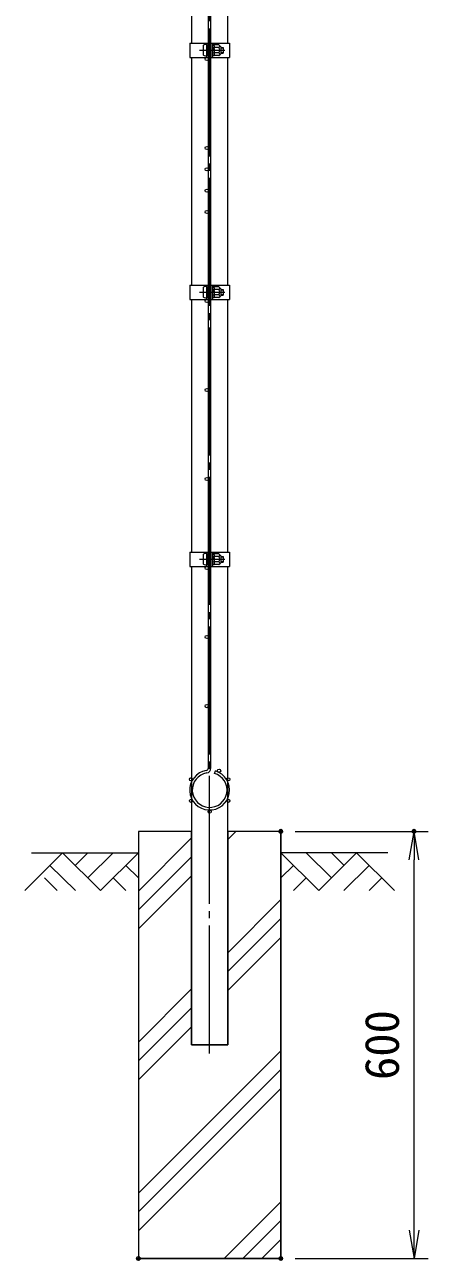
# Model space of a CAD drawing. Units: millimetres, scale not verified. Extents: x -4200 to 4200, y -2970 to 2970.
# Drawn here: x -183 to 384, y -508 to 1227 of the extents above; entities that cross this region are included whole.
import ezdxf
from ezdxf.enums import TextEntityAlignment as Align

# ---------------------------------------------------------------- set-up
doc = ezdxf.new("R2010")
doc.units = ezdxf.units.MM
doc.header["$LTSCALE"] = 10
doc.header["$PDMODE"] = 32
doc.header["$PDSIZE"] = 5
doc.linetypes.add('LONG_CHAIN', pattern=[21, 18, -1, 1, -1])
for name, color, linetype, lineweight in [('0-1_D-STR4', 7, 'Continuous', 9), ('0-2_D-STR-DIM', 7, 'Continuous', 9), ('0-3_0', 7, 'Continuous', 9), ('0-7_D-STR2', 7, 'Continuous', 9), ('0-8_D-STR1', 1, 'Continuous', 9), ('0-9_D-BMK', 2, 'LONG_CHAIN', 9), ('0-A_D-STR3', 3, 'Continuous', 9), ('0-B_D-BGD', 7, 'Continuous', 9), ('0-C_D-DCR-HCH', 7, 'Continuous', 9)]:
    doc.layers.add(name, color=color, linetype=linetype, lineweight=lineweight)
doc.layers.add('0-4_Defpoints', color=7, linetype='Continuous')
doc.styles.add('ＭＳ ゴシック', font='')
doc.styles.get('ＭＳ ゴシック').set_extended_font_data('MS Gothic')

# ---------------------------------------------------------------- blocks, each defined once
blk = doc.blocks.new('_Open')
at = {"layer": '0-3_0'}
blk.add_line((-10, 1.667), (0, 0), dxfattribs=at)
blk.add_lwpolyline([(-10, -1.667), (0, 0), (-10, 0)], dxfattribs=at)

msp = doc.modelspace()

# ---------------------------------------------------------------- linework, layer by layer
at = {"layer": '0-1_D-STR4'}
for p, q in [((-23.15, 94.21), (-23.15, -505.79)), ((51.45, 94.21), (-23.15, 94.21)), ((51.45, 94.21), (-23.15, 94.21)), ((176.85, 94.21), (102.25, 94.21)), ((176.85, 94.21), (176.85, -505.79)), ((176.85, -505.79), (-23.15, -505.79))]:
    msp.add_line(p, q, dxfattribs=at)
at = {"layer": '0-2_D-STR-DIM'}
for p, q in [((196.85, 94.21), (383.83, 94.21)), ((363.83, -465.79), (363.83, 54.21)), ((196.85, -505.79), (383.83, -505.79))]:
    msp.add_line(p, q, dxfattribs=at)
at = {"layer": '0-4_Defpoints'}
for p in [(176.85, 94.21), (363.83, 94.21), (-23.15, -505.79), (176.85, -505.79)]:
    msp.add_point(p, dxfattribs=at)
at = {"layer": '0-7_D-STR2'}
for p, q in [((75.05, 183.34), (75.05, 1835.07)), ((78.65, 183.34), (78.65, 1835.07)), ((83.82, 175.59), (84.85, 179.04))]:
    msp.add_line(p, q, dxfattribs=at)
for centre in [(72.8, 1179.21), (72.8, 1054.21), (72.8, 1024.21), (72.8, 994.21), (72.8, 964.21), (72.8, 964.21), (72.8, 839.21), (72.8, 714.21), (72.8, 589.21), (72.8, 464.21), (72.8, 367.21), (72.8, 270.21), (90.17, 179.37), (50.65, 167.33), (103.05, 167.33), (50.65, 137.08), (103.05, 137.08), (76.85, 121.96)]:
    msp.add_circle(centre, 2.25, dxfattribs=at)
for centre, radius, start, end in [((76.85, 152.21), 28, 99.83934, 73.39579), ((76.85, 152.21), 24.4, 99.83934, 73.39579), ((71.45, 183.34), 3.6, 279.83934, 0), ((71.45, 183.34), 7.2, 279.83934, 0)]:
    msp.add_arc(centre, radius, start, end, dxfattribs=at)
at = {"layer": '0-8_D-STR1'}
for p, q in [((51.45, 1556.46), (51.45, 1201.46)), ((102.25, 1201.46), (102.25, 1556.46)), ((51.45, 1181.46), (51.45, 861.46)), ((102.25, 861.46), (102.25, 1181.46)), ((51.45, 841.46), (51.45, 486.46)), ((102.25, 486.46), (102.25, 841.46)), ((51.45, 466.46), (51.45, -205.79)), ((102.25, -205.79), (102.25, 466.46)), ((51.45, -205.79), (102.25, -205.79))]:
    msp.add_line(p, q, dxfattribs=at)
at = {"layer": '0-9_D-BMK'}
for p, q in [((76.85, -217.79), (76.85, 1909.21)), ((62.43, 1191.46), (98.17, 1191.46)), ((62.43, 851.46), (98.17, 851.46)), ((62.43, 476.46), (98.17, 476.46))]:
    msp.add_line(p, q, dxfattribs=at)
at = {"layer": '0-A_D-STR3'}
for p, q in [((49.15, 1201.46), (75.05, 1201.46)), ((49.15, 1201.46), (49.15, 1181.46)), ((67.95, 1197.96), (67.95, 1184.96)), ((72.75, 1181.46), (72.75, 1201.46)), ((72.75, 1199.46), (72.75, 1183.46)), ((75.05, 1181.46), (75.05, 1201.46)), ((78.65, 1181.46), (78.65, 1201.46)), ((78.65, 1201.46), (104.55, 1201.46)), ((80.95, 1181.46), (80.95, 1201.46)), ((80.95, 1195.96), (81.34, 1199.12)), ((83.1, 1199.21), (81.44, 1199.21)), ((83.15, 1191.46), (83.15, 1199.18)), ((83.25, 1198.96), (83.2, 1199.13)), ((89.94, 1198.96), (83.25, 1198.96)), ((104.55, 1201.46), (104.55, 1181.46)), ((49.15, 1181.46), (75.05, 1181.46)), ((75.05, 1195.46), (78.65, 1195.46)), ((75.05, 1194.78), (78.65, 1194.78)), ((75.05, 1188.13), (78.65, 1188.13)), ((75.05, 1187.46), (78.65, 1187.46)), ((78.65, 1181.46), (104.55, 1181.46)), ((80.95, 1195.96), (80.95, 1186.96)), ((80.95, 1186.96), (81.34, 1183.79)), ((83.08, 1183.71), (81.44, 1183.71)), ((89.94, 1195.21), (83.15, 1195.21)), ((83.15, 1191.46), (83.15, 1183.73)), ((89.94, 1187.7), (83.15, 1187.7)), ((89.94, 1183.95), (83.25, 1183.95)), ((92.45, 1196.46), (92.45, 1186.46)), ((92.45, 1195.46), (95.75, 1195.46)), ((92.45, 1194.78), (96.07, 1194.78)), ((92.45, 1188.13), (96.07, 1188.13)), ((92.45, 1187.46), (95.75, 1187.46)), ((95.75, 1195.46), (95.75, 1187.46)), ((49.15, 861.46), (75.05, 861.46)), ((49.15, 861.46), (49.15, 841.46)), ((67.95, 857.96), (67.95, 844.96)), ((72.75, 841.46), (72.75, 861.46)), ((72.75, 859.46), (72.75, 843.46)), ((75.05, 841.46), (75.05, 861.46)), ((75.05, 855.46), (78.65, 855.46)), ((75.05, 854.78), (78.65, 854.78)), ((78.65, 841.46), (78.65, 861.46)), ((78.65, 861.46), (104.55, 861.46)), ((80.95, 841.46), (80.95, 861.46)), ((80.95, 855.96), (81.34, 859.12)), ((80.95, 855.96), (80.95, 846.96)), ((83.1, 859.21), (81.44, 859.21)), ((83.15, 851.46), (83.15, 859.18)), ((89.94, 855.21), (83.15, 855.21)), ((83.15, 851.46), (83.15, 843.73)), ((83.25, 858.96), (83.2, 859.13)), ((89.94, 858.96), (83.25, 858.96)), ((92.45, 856.46), (92.45, 846.46)), ((92.45, 855.46), (95.75, 855.46)), ((92.45, 854.78), (96.07, 854.78)), ((95.75, 855.46), (95.75, 847.46)), ((104.55, 861.46), (104.55, 841.46)), ((49.15, 841.46), (75.05, 841.46)), ((75.05, 848.13), (78.65, 848.13)), ((75.05, 847.46), (78.65, 847.46)), ((78.65, 841.46), (104.55, 841.46)), ((80.95, 846.96), (81.34, 843.79)), ((83.08, 843.71), (81.44, 843.71)), ((89.94, 847.7), (83.15, 847.7)), ((89.94, 843.95), (83.25, 843.95)), ((92.45, 848.13), (96.07, 848.13)), ((92.45, 847.46), (95.75, 847.46)), ((49.15, 486.46), (75.05, 486.46)), ((49.15, 486.46), (49.15, 466.46)), ((72.75, 466.46), (72.75, 486.46)), ((75.05, 466.46), (75.05, 486.46)), ((78.65, 466.46), (78.65, 486.46)), ((78.65, 486.46), (104.55, 486.46)), ((80.95, 466.46), (80.95, 486.46)), ((104.55, 486.46), (104.55, 466.46)), ((67.95, 482.96), (67.95, 469.96)), ((72.75, 484.46), (72.75, 468.46)), ((75.05, 480.46), (78.65, 480.46)), ((75.05, 479.78), (78.65, 479.78)), ((75.05, 473.13), (78.65, 473.13)), ((75.05, 472.46), (78.65, 472.46)), ((80.95, 480.96), (81.34, 484.12)), ((80.95, 480.96), (80.95, 471.96)), ((80.95, 471.96), (81.34, 468.79)), ((83.1, 484.21), (81.44, 484.21)), ((83.08, 468.71), (81.44, 468.71)), ((83.15, 476.46), (83.15, 484.18)), ((89.94, 480.21), (83.15, 480.21)), ((83.15, 476.46), (83.15, 468.73)), ((89.94, 472.7), (83.15, 472.7)), ((83.25, 483.96), (83.2, 484.13)), ((89.94, 483.96), (83.25, 483.96)), ((89.94, 468.95), (83.25, 468.95)), ((92.45, 481.46), (92.45, 471.46)), ((92.45, 480.46), (95.75, 480.46)), ((92.45, 479.78), (96.07, 479.78)), ((92.45, 473.13), (96.07, 473.13)), ((92.45, 472.46), (95.75, 472.46)), ((95.75, 480.46), (95.75, 472.46)), ((49.15, 466.46), (75.05, 466.46)), ((78.65, 466.46), (104.55, 466.46))]:
    msp.add_line(p, q, dxfattribs=at)
for centre, radius, start, end in [((81.44, 1199.11), 0.1, 90, 173), ((83.1, 1199.11), 0.1, 15, 90), ((78.27, 1197.08), 5.32, 339.37322, 22.7756), ((88.93, 1197.09), 2.13, 298.45309, 61.54691), ((85.67, 1192.2), 8, 32.13463, 57.68315), ((81.44, 1183.81), 0.1, 187, 270), ((83.08, 1183.81), 0.1, 270, 337.2244), ((78.27, 1185.83), 5.32, 337.2244, 20.62678), ((62.39, 1191.46), 21.19, 0, 10.20031), ((62.39, 1191.46), 21.19, 349.79969, 0), ((84.18, 1191.46), 6.87, 0, 33.09348), ((84.18, 1191.46), 6.87, 326.90652, 0), ((88.93, 1185.83), 2.13, 298.45309, 61.54691), ((85.67, 1190.71), 8, 302.31685, 327.86537), ((88.25, 1191.46), 8.5, 331.92751, 28.07249), ((81.44, 859.11), 0.1, 90, 173), ((83.1, 859.11), 0.1, 15, 90), ((78.27, 857.08), 5.32, 339.37322, 22.7756), ((62.39, 851.46), 21.19, 0, 10.20031), ((62.39, 851.46), 21.19, 349.79969, 0), ((84.18, 851.46), 6.87, 0, 33.09348), ((84.18, 851.46), 6.87, 326.90652, 0), ((88.93, 857.09), 2.13, 298.45309, 61.54691), ((85.67, 852.2), 8, 32.13463, 57.68315), ((88.25, 851.46), 8.5, 331.92751, 28.07249), ((81.44, 843.81), 0.1, 187, 270), ((83.08, 843.81), 0.1, 270, 337.2244), ((78.27, 845.83), 5.32, 337.2244, 20.62678), ((88.93, 845.83), 2.13, 298.45309, 61.54691), ((85.67, 850.71), 8, 302.31685, 327.86537), ((81.44, 484.11), 0.1, 90, 173), ((81.44, 468.81), 0.1, 187, 270), ((83.08, 468.81), 0.1, 270, 337.2244), ((83.1, 484.11), 0.1, 15, 90), ((78.27, 482.08), 5.32, 339.37322, 22.7756), ((78.27, 470.83), 5.32, 337.2244, 20.62678), ((62.39, 476.46), 21.19, 0, 10.20031), ((62.39, 476.46), 21.19, 349.79969, 0), ((84.18, 476.46), 6.87, 0, 33.09348), ((84.18, 476.46), 6.87, 326.90652, 0), ((88.93, 482.09), 2.13, 298.45309, 61.54691), ((85.67, 477.2), 8, 32.13463, 57.68315), ((88.93, 470.83), 2.13, 298.45309, 61.54691), ((85.67, 475.71), 8, 302.31685, 327.86537), ((88.25, 476.46), 8.5, 331.92751, 28.07249)]:
    msp.add_arc(centre, radius, start, end, dxfattribs=at)
for centre, start_param, end_param in [((72.75, 1197.96), 1.5707963, 3.1415927), ((72.75, 1184.96), 3.1415927, 4.712389), ((72.75, 857.96), 1.5707963, 3.1415927), ((72.75, 844.96), 3.1415927, 4.712389), ((72.75, 482.96), 1.5707963, 3.1415927), ((72.75, 469.96), 3.1415927, 4.712389)]:
    msp.add_ellipse(centre, major_axis=(4.8, 0), ratio=0.3125, start_param=start_param, end_param=end_param, dxfattribs=at)
at = {"layer": '0-B_D-BGD'}
for p, q in [((-173.15, 64.21), (-23.15, 64.21)), ((326.85, 64.21), (176.85, 64.21))]:
    msp.add_line(p, q, dxfattribs=at)
at = {"layer": '0-C_D-DCR-HCH'}
for p, q in [((102.25, 82.78), (113.67, 94.21)), ((-23.15, 10.42), (51.45, 85.02)), ((-129.58, 64.21), (-182.79, 10.99)), ((-129.58, 64.21), (-76.36, 10.99)), ((-111.84, 46.47), (-94.1, 64.21)), ((-94.1, 28.73), (-58.63, 64.21)), ((-76.36, 10.99), (-23.15, 64.21)), ((-23.15, -16.1), (51.45, 58.5)), ((230.06, 10.99), (176.85, 64.21)), ((247.8, 28.73), (212.32, 64.21)), ((283.27, 64.21), (230.06, 10.99)), ((265.63, 46.38), (247.8, 64.21)), ((283.27, 64.21), (336.48, 10.99)), ((-147.31, 46.47), (-111.68, 10.99)), ((-40.89, 46.47), (-23.15, 28.81)), ((194.59, 46.47), (176.85, 28.81)), ((301.01, 46.47), (265.37, 10.99)), ((-155.05, 28.73), (-137.23, 10.99)), ((-58.63, 28.73), (-40.81, 10.99)), ((-23.15, -42.62), (51.45, 31.98)), ((212.32, 28.73), (194.5, 10.99)), ((318.75, 28.73), (300.93, 10.99)), ((102.25, -76.31), (176.85, -1.71)), ((102.25, -102.83), (176.85, -28.23)), ((102.25, -129.35), (176.85, -54.75)), ((-23.15, -201.71), (51.45, -127.11)), ((-23.15, -228.23), (51.45, -153.63)), ((-23.15, -254.75), (51.45, -180.15)), ((-23.15, -413.85), (176.85, -213.85)), ((-23.15, -440.36), (176.85, -240.36)), ((-23.15, -466.88), (176.85, -266.88)), ((97.03, -505.79), (176.85, -425.98)), ((123.55, -505.79), (176.85, -452.5)), ((150.07, -505.79), (176.85, -479.01))]:
    msp.add_line(p, q, dxfattribs=at)
msp.add_lwpolyline([(176.85, 94.21), (102.25, 94.21), (102.25, -205.79), (51.45, -205.79), (51.45, 94.21), (-23.15, 94.21), (-23.15, -505.79), (176.85, -505.79)], close=True, dxfattribs=at)

# ---------------------------------------------------------------- block references
at = {"layer": '0-2_D-STR-DIM', "xscale": 4, "yscale": 4}
for p, rotation in [((363.83, 94.21), 90), ((363.83, -505.79), 270)]:
    msp.add_blockref('_Open', p, dxfattribs=dict(at, rotation=rotation))

# ---------------------------------------------------------------- texts
at = {"layer": '0-2_D-STR-DIM', "style": 'ＭＳ ゴシック'}
msp.add_text('600', height=48.09, rotation=90, dxfattribs=at).set_placement((357.08, -255.04), align=Align.BOTTOM_LEFT)

doc.saveas('drawing.dxf')
